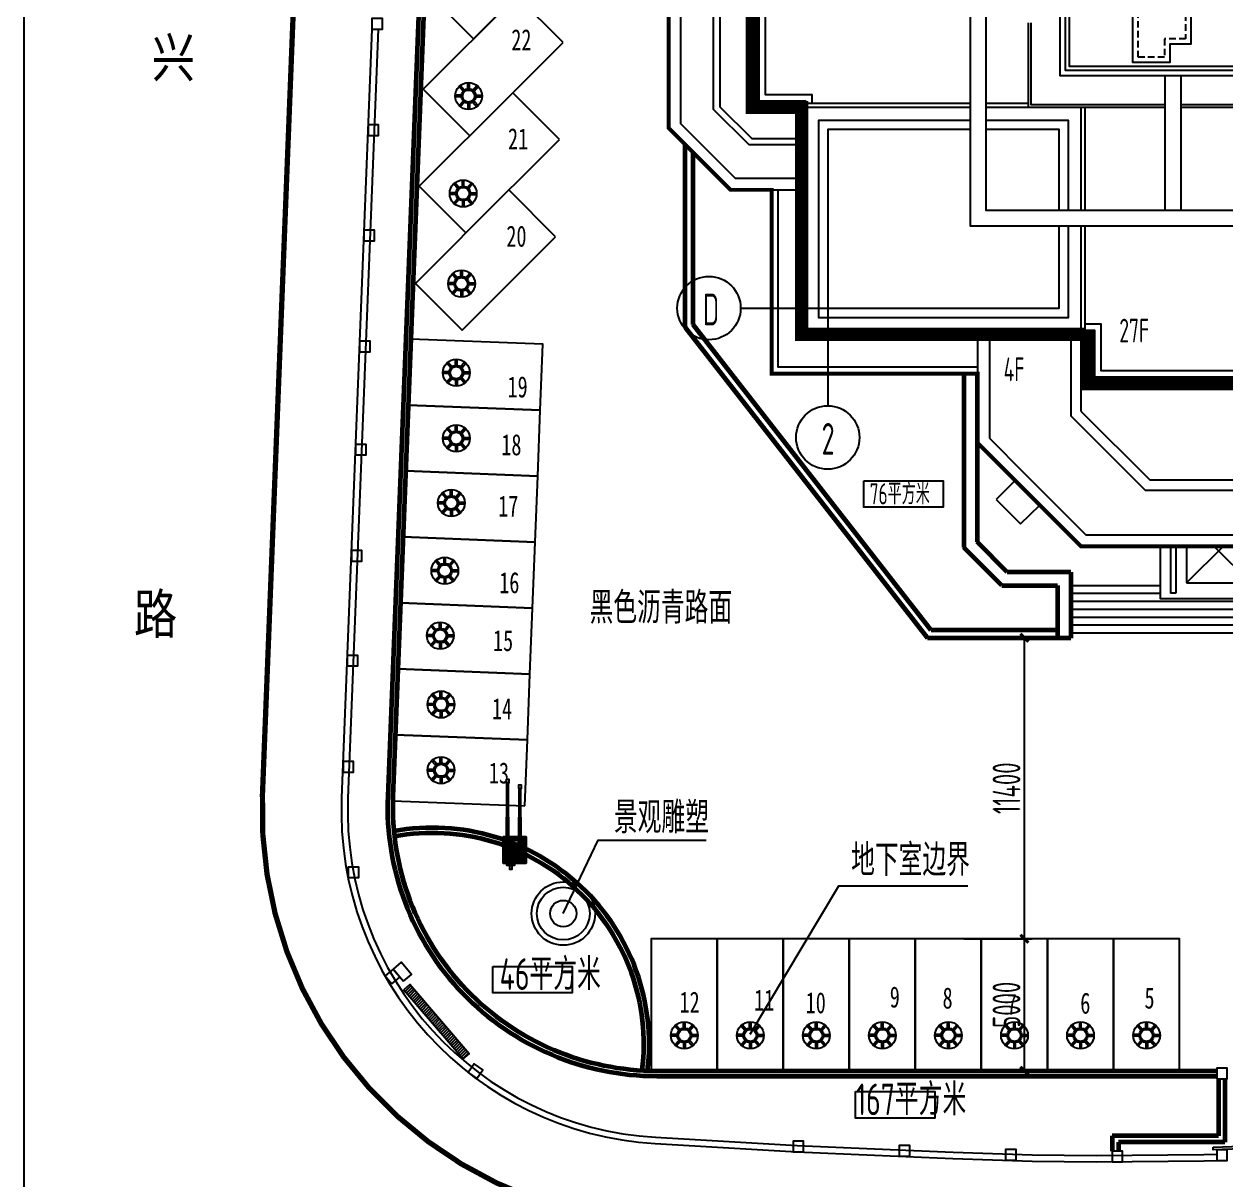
# Model space of a CAD drawing. Header units: millimetres. Extents: x 1618082 to 1961966, y -194823 to 101334.
# Drawn here: x 1618082 to 1663587, y -4 to 43777 of the extents above; entities that cross this region are included whole.
import ezdxf

# ---------------------------------------------------------------- set-up
doc = ezdxf.new("R2010")
doc.units = ezdxf.units.MM
doc.header["$LTSCALE"] = 500
doc.linetypes.add('HIDDEN', pattern=[0.375, 0.25, -0.125])
doc.linetypes.add('HIDDEN2', pattern=[0.1875, 0.125, -0.0625])
doc.layers.get('0').update_dxf_attribs({"color": 8})
doc.layers.get('Defpoints').update_dxf_attribs({"color": 8})
for name, color, linetype in [('1-道路', 8, 'Continuous'), ('1层轴线$0$建-标注', 8, 'Continuous'), ('_print', 8, 'Continuous'), ('hik设备图层', 7, 'Continuous'), ('SPACE', 8, 'Continuous'), ('STAIR', 8, 'Continuous'), ('建-墙', 8, 'Continuous'), ('建-屋面-边缘线', 8, 'Continuous'), ('建-幕墙', 8, 'Continuous'), ('建-文字200', 8, 'Continuous'), ('建-柱', 8, 'Continuous'), ('建-标注200', 8, 'Continuous'), ('我画过的车位号', 1, 'Continuous'), ('电-电力-线槽', 3, 'Continuous'), ('通-图框', 7, 'Continuous')]:
    doc.layers.add(name, color=color, linetype=linetype)
doc.layers.get('通-图框').off()
doc.styles.add('_TCH_SPACE', font='', dxfattribs={"width": 0.8})
doc.styles.add('_TEL_DIM', font='SIMPLEX', dxfattribs={"width": 0.8, "height": 2.5, "bigfont": 'HZTXT'})
doc.styles.add('HZTXT', font='gbenor.shx', dxfattribs={"width": 0.75, "bigfont": 'HZTXT.shx'})
doc.styles.add('XD2008', font='xd-hzs.shx', dxfattribs={"width": 0.7, "bigfont": 'xd-hztxt.shx'})
doc.styles.get('_TCH_SPACE').set_extended_font_data('Microsoft YaHei')
doc.dimstyles.new('XD1000$0', dxfattribs={"dimscale": 300, "dimtxt": 3.5, "dimasz": 1, "dimexe": 1, "dimexo": 2, "dimgap": 0.5, "dimtad": 1, "dimdec": 0, "dimdsep": 46, "dimtxsty": 'XD2008', "dimblk": 'ARCHTICK', "dimcen": 2.5, "dimclrd": 256, "dimclre": 256, "dimclrt": 256, "dimaunit": 1, "dimadec": 0, "dimazin": 0, "dimtfac": 1, "dimtdec": 0, "dimtix": 1, "dimtmove": 0, "dimatfit": 3, "dimfxl": 1, "dimtolj": 1, "dimtzin": 0, "dimarcsym": 0})

# ---------------------------------------------------------------- blocks, each defined once
blk = doc.blocks.new('wwdd')
at = {"layer": 'Defpoints'}
for p, q in [((5680, -5113), (5680, -840)), ((6120, -840), (6120, -4931)), ((6120, -840), (6120, -4931)), ((9600, -3910), (9600, -990)), ((6120, -4931), (7446, -6257)), ((6120, -4931), (7446, -6257)), ((9587, -9020), (5680, -5113)), ((7446, -6257), (9769, -8580)), ((7100, -6533), (6381, -7251)), ((6381, -7251), (7300, -8170)), ((7300, -8170), (8025, -7458)), ((9769, -8580), (28031, -8580)), ((9769, -8580), (28031, -8580)), ((28213, -9020), (9587, -9020))]:
    blk.add_line(p, q, dxfattribs=at)
for points in [[(-990, 25520), (-3683, 25520), (-6020, 23183), (-6020, 6817), (-3683, 4480), (-990, 4480)], [(-990, 25080), (-3501, 25080), (-5580, 23001), (-5580, 6999), (-3501, 4920), (-990, 4920)], [(-990, 25080), (-3501, 25080), (-5580, 23001), (-5580, 6999), (-3501, 4920), (-990, 4920)], [(-990, 6180), (-2979, 6180), (-4320, 7521), (-4320, 22479), (-2979, 23820), (-990, 23820)], [(-990, 23580), (-2879, 23580), (-4080, 22379), (-4080, 7621), (-2879, 6420), (-990, 6420)], [(5680, -2480), (-2120, -2480), (-2120, 4480)], [(5680, -2480), (-2120, -2480), (-2120, 4480)], [(5680, -2240), (-1880, -2240), (-1880, 4480)], [(5680, -2240), (-1880, -2240), (-1880, 4480)], [(9200, -840), (9200, -4076), (12024, -6900), (25776, -6900), (28600, -4076)], [(9600, -3910), (9600, -3910), (12190, -6500), (25610, -6500)]]:
    blk.add_lwpolyline(points, dxfattribs=at)
at = {"layer": '建-墙'}
blk.add_lwpolyline([(13750, 12830), (13750, 10000), (12950, 10000), (12950, 9300), (11550, 9300), (11550, 12080), (10600, 12080), (10600, 12830), (13750, 12830)], dxfattribs=at)
at = {"layer": '建-墙', "linetype": 'HIDDEN', "ltscale": 2}
blk.add_lwpolyline([(13550, 12630), (13550, 10200), (12750, 10200), (12750, 9500), (11750, 9500), (11750, 12280), (10800, 12280), (10800, 12630)], close=True, dxfattribs=at)
at = {"layer": '建-屋面-边缘线'}
for p, q in [((12780, 3700), (12780, 8800)), ((13380, 3700), (13380, 8800))]:
    blk.add_line(p, q, dxfattribs=at)
blk.add_lwpolyline([(29000, 8800), (8800, 8800), (8800, 21200), (29000, 21200)], close=True, dxfattribs=at)
for points in [[(-990, 7600), (-2857, 7600), (-2857, 15000)], [(-2607, 15000), (-2607, 7850), (-840, 7850), (-840, 7750)], [(-2367, 15000), (-2367, 8090), (-600, 8090), (-600, 7750)], [(12780, 7700), (7700, 7700), (7700, 10800)], [(5400, 7750), (-990, 7750), (-990, -990), (9750, -990), (9750, 3100)], [(7600, 7750), (6000, 7750)], [(7600, 7750), (6000, 7750)], [(9750, 3700), (9750, 7600)], [(9750, 3700), (9750, 7600)], [(16660, 7700), (13380, 7700)], [(16660, 7700), (13380, 7700)], [(5400, 7110), (-350, 7110), (-350, -350), (9110, -350), (9110, 3100)], [(9110, 3700), (9110, 7110), (6000, 7110)], [(5400, 6760), (0, 6760), (0, 0), (8760, 0), (8760, 3100)], [(8760, 3700), (8760, 6760), (6000, 6760)], [(8760, 3700), (8760, 6760), (6000, 6760)], [(9750, -600), (10340, -600), (10340, -2367), (27710, -2367), (27710, -600), (28050, -600)], [(9750, -840), (10100, -840), (10100, -2607), (27950, -2607), (27950, -840), (28050, -840)], [(9850, -840), (9850, -2857), (28200, -2857), (28200, -990)]]:
    blk.add_lwpolyline(points, dxfattribs=at)
at = {"layer": '建-屋面-边缘线', "linetype": 'HIDDEN2', "ltscale": 0.3}
for points in [[(5400, 7600), (-840, 7600), (-840, -840), (9600, -840), (9600, 3100)], [(9600, 3700), (9600, 7600), (6000, 7600)]]:
    blk.add_lwpolyline(points, dxfattribs=at)
at = {"layer": '建-幕墙'}
for p, q in [((12980, -9020), (12980, -10800)), ((13180, -9020), (13180, -10800)), ((13580, -9020), (13580, -10400)), ((14980, -9020), (13580, -10400)), ((14615, -9020), (16015, -10400)), ((13580, -10400), (16015, -10400)), ((13180, -10800), (12980, -10800))]:
    blk.add_line(p, q, dxfattribs=at)
blk.add_lwpolyline([(12580, -9020), (12580, -11000), (25220, -11000), (25220, -9020)], dxfattribs=at)
at = {"layer": '建-柱', "const_width": 150}
blk.add_lwpolyline([(-6020, 23183), (-6020, 6817), (-3683, 4480), (-2120, 4480), (-2120, -2480), (5680, -2480), (5680, -5113), (9587, -9020), (28213, -9020)], dxfattribs=at)
at = {"layer": '建-柱'}
for points in [[(5400, 26900), (32400, 26900), (32400, 3100), (5400, 3100)], [(6000, 26300), (31800, 26300), (31800, 3700), (6000, 3700)], [(9000, 21000), (28800, 21000), (28800, 9000), (9000, 9000)], [(9150, 20850), (28650, 20850), (28650, 9150), (9150, 9150)]]:
    blk.add_lwpolyline(points, close=True, dxfattribs=at)
for points in [[(12780, 7600), (7600, 7600), (7600, 10800)], [(16660, 7600), (13380, 7600)], [(16660, 7600), (13380, 7600)]]:
    blk.add_lwpolyline(points, dxfattribs=at)
at = {"layer": '建-标注200'}
blk.add_lwpolyline([(-3297, 0), (0, 0), (0, -3700)], dxfattribs=at)
for centre in [(-4497, 0), (0, -4900)]:
    blk.add_circle(centre, 1200, dxfattribs=at)
at = {"layer": '建-文字200', "style": 'XD2008', "width": 0.7}
for s, p in [('27F', (11040, -1301)), ('4F', (6661, -2770))]:
    blk.add_text(s, height=900, dxfattribs=at).set_placement(p)
at = {"layer": '建-标注200', "style": 'XD2008', "width": 0.7}
for s, p in [('D', (-4727, -651)), ('2', (-230, -5551))]:
    blk.add_text(s, height=1200, dxfattribs=at).set_placement(p)
blk = doc.blocks.new('_ArchTick')
at = {"color": 0, "linetype": 'ByBlock', "const_width": 0.4}
blk.add_lwpolyline([(-0.5, -0.5), (0.5, 0.5)], dxfattribs=at)
blk = doc.blocks.new('*D284')
at = {"layer": '1层轴线$0$建-标注', "lineweight": -2, "transparency": 16777216}
for p, q in [((1653663.53434, 9131.75368), (1656253.90974, 9131.75368)), ((1655953.90974, 4131.75368), (1655953.90974, 9131.75368)), ((1653663.53434, 4131.75368), (1656253.90974, 4131.75368))]:
    blk.add_line(p, q, dxfattribs=at)
at = {"layer": 'Defpoints', "color": 0, "transparency": 16777216}
for p in [(1653063.53434, 9131.75368), (1655953.90974, 9131.75368), (1653063.53434, 4131.75368)]:
    blk.add_point(p, dxfattribs=at)
at = {"layer": '1层轴线$0$建-标注', "lineweight": -2, "transparency": 16777216, "xscale": 300, "yscale": 300, "zscale": 300}
for p, rotation in [((1655953.90974, 9131.75368), 90), ((1655953.90974, 4131.75368), 270)]:
    blk.add_blockref('_ArchTick', p, dxfattribs=dict(at, rotation=rotation))
at = {"layer": '1层轴线$0$建-标注', "transparency": 16777216, "insert": (1655278.90974, 6631.75368), "char_height": 1050, "attachment_point": 5, "rotation": 90, "style": 'XD2008'}
blk.add_mtext('\\A1;5000', dxfattribs=at)
blk = doc.blocks.new('*D292')
at = {"layer": '1层轴线$0$建-标注', "lineweight": -2, "transparency": 16777216}
for p, q in [((1653663.53434, 20531.75368), (1656253.90974, 20531.75368)), ((1655953.90974, 9131.75368), (1655953.90974, 20531.75368)), ((1653663.53434, 9131.75368), (1656253.90974, 9131.75368))]:
    blk.add_line(p, q, dxfattribs=at)
at = {"layer": 'Defpoints', "color": 0, "transparency": 16777216}
for p in [(1653063.53434, 20531.75368), (1655953.90974, 20531.75368), (1653063.53434, 9131.75368)]:
    blk.add_point(p, dxfattribs=at)
at = {"layer": '1层轴线$0$建-标注', "lineweight": -2, "transparency": 16777216, "xscale": 300, "yscale": 300, "zscale": 300}
for p, rotation in [((1655953.90974, 20531.75368), 90), ((1655953.90974, 9131.75368), 270)]:
    blk.add_blockref('_ArchTick', p, dxfattribs=dict(at, rotation=rotation))
at = {"layer": '1层轴线$0$建-标注', "transparency": 16777216, "insert": (1655278.90974, 14831.75368), "char_height": 1050, "attachment_point": 5, "rotation": 90, "style": 'XD2008'}
blk.add_mtext('\\A1;11400', dxfattribs=at)
blk = doc.blocks.new('150图框')
at = {"layer": '_print'}
blk.add_lwpolyline([(89100, 126000), (89100, 0), (0, 0), (0, 126000)], close=True, dxfattribs=at)
blk = doc.blocks.new('地磁探测器')
at = {"layer": 'hik设备图层'}
for p, q in [((-5, 46.2), (-5, 85)), ((5.2, 46.2), (5.2, 85)), ((-46.2, 5), (-85, 5)), ((-34.5, 31.2), (-60.2, 60.2)), ((-26.9, 37.9), (-52.6, 66.9)), ((26.9, 37.9), (52.6, 66.9)), ((34.5, 31.2), (60.2, 60.2)), ((46.2, 5), (85, 5)), ((-46.2, -5.2), (-85, -5.2)), ((-34.4, -31.3), (-60.1, -60.3)), ((-26.7, -38.1), (-52.5, -67.1)), ((-5, -46.2), (-5, -85)), ((5.2, -46.2), (5.2, -85)), ((26.7, -38.1), (52.5, -67.1)), ((34.4, -31.3), (60.1, -60.3)), ((46.2, -5.2), (85, -5.2))]:
    blk.add_line(p, q, dxfattribs=at)
for radius in [85, 46.5, 46.5, 46.5, 38.1]:
    blk.add_circle((0, 0), radius, dxfattribs=at)
blk = doc.blocks.new('地磁管理器')
at = {"layer": 'hik设备图层'}
for p, q in [((8.5, 187), (8.5, -3)), ((18.7, 187), (18.7, -3)), ((30.1, 187), (30.1, -3)), ((40.3, 187), (40.3, -3)), ((51.8, 187), (51.8, -3)), ((62, 187), (62, 159.9)), ((73.4, 187), (73.4, 159.9)), ((83.6, 187), (83.6, 159.9)), ((95.1, 187), (95.1, 159.9)), ((105.3, 187), (105.3, -3)), ((116.7, 187), (116.7, -3)), ((126.9, 187), (126.9, -3)), ((138.4, 187), (138.4, -3)), ((148.6, 187), (148.6, -3)), ((62, 137.1), (62, -3)), ((73.4, 137.1), (73.4, -3)), ((83.6, 137.1), (83.6, -3)), ((95.1, 137.1), (95.1, -3))]:
    blk.add_line(p, q, dxfattribs=at)
for points in [[(19.5, 562.8), (40.7, 562.8), (40.7, 585.8), (19.5, 585.8)], [(22.9, 187), (37.3, 187), (37.3, 562.8), (22.9, 562.8)], [(106.1, 522.6), (127.3, 522.6), (127.3, 545.6), (106.1, 545.6)], [(109.5, 187), (123.9, 187), (123.9, 522.6), (109.5, 522.6)], [(37.3, 292.3), (22.9, 292.3), (22.9, 322.8), (37.3, 322.8)], [(37.3, 229.9), (22.9, 229.9), (22.9, 292.3), (37.3, 292.3)], [(123.9, 292.3), (109.5, 292.3), (109.5, 322.8), (123.9, 322.8)], [(123.9, 229.9), (109.5, 229.9), (109.5, 292.3), (123.9, 292.3)], [(37.3, 187), (22.9, 187), (22.9, 229.9), (37.3, 229.9)], [(123.9, 187), (109.5, 187), (109.5, 229.9), (123.9, 229.9)], [(51.8, 159.9), (105.3, 159.9), (105.3, 137.1), (51.8, 137.1)], [(25.4, -3), (80, -3), (80, -17.3), (25.4, -17.3)], [(46.1, -17.3), (61.1, -17.3), (61.1, -44.4), (46.1, -44.4)]]:
    blk.add_lwpolyline(points, close=True, dxfattribs=at)
blk.add_lwpolyline([(3, 187), (157, 187, -0.414214), (160, 184), (160, 0, -0.414214), (157, -3), (3, -3, -0.414214), (0, 0), (0, 184, -0.414214)], format="xyb", close=True, dxfattribs=at)
at = {"insert": (57.8, 152.9), "char_height": 7, "attachment_point": 1, "style": '_TEL_DIM'}
blk.add_mtext_dynamic_manual_height_columns('{\\fSimSun|b0|i0|c134|p2;\\C1;地磁管理器}', width=84.294, gutter_width=17.5, heights=[0], dxfattribs=at)

msp = doc.modelspace()

# ---------------------------------------------------------------- hatches: boundary and pattern name
at = {"layer": '电-电力-线槽'}
h = msp.add_hatch(dxfattribs=at)
h.set_pattern_fill('ANSI31', color=256, scale=25)
h.set_pattern_definition([(45, (-495149.39, -115798.22), (-56.1266008, 56.1266008), [])])
h.paths.add_polyline_path([(1632459.4, 7201.7), (1634711.3, 4580.1), (1634938.8, 4775.5), (1632687, 7397.2)])

# ---------------------------------------------------------------- linework, layer by layer
at = {"const_width": 500}
msp.add_lwpolyline([(1658260.1, 32026.2), (1647520.1, 32026.2), (1647520.1, 40616.2), (1645653.1, 40616.2), (1645653.1, 55416.2), (1647520.1, 55416.2), (1647520.1, 64006.2), (1658360.1, 64006.2), (1658360.1, 65873.2), (1676710.1, 65873.2), (1676710.1, 64006.2), (1687300.1, 64006.2), (1687300.1, 55416.2), (1689167.1, 55416.2), (1689167.1, 40616.2), (1687300.1, 40616.2), (1687300.1, 32026.2), (1676710.1, 32026.2), (1676710.1, 30159.2), (1658360.1, 30159.2), (1658360.1, 32176.2)], dxfattribs=at)
at = {"layer": '1-道路', "linetype": 'Continuous', "lineweight": 60}
for p, q in [((1643114.4, 32282.3), (1643114.4, 39209)), ((1643410.1, 32391), (1643410.1, 38913.4)), ((1652429.4, 20816.2), (1643410.1, 32391)), ((1643114.4, 32282.3), (1652282.8, 20516.2)), ((1653661.6, 30536.2), (1653661.6, 23953.5)), ((1654161.6, 30536.2), (1654161.6, 24160.6)), ((1655305.9, 23016.2), (1654161.6, 24160.6)), ((1655098.8, 22516.2), (1653661.6, 23953.5)), ((1657710.1, 23016.2), (1655305.9, 23016.2)), ((1657710.1, 23016.2), (1657710.1, 20516.2)), ((1655098.8, 22516.2), (1657210.1, 22516.2)), ((1657210.1, 22516.2), (1657210.1, 20516.2)), ((1657210.1, 20516.2), (1652282.8, 20516.2)), ((1657210.1, 20816.2), (1652429.4, 20816.2)), ((1657710.1, 20516.2), (1657210.1, 20516.2)), ((1663298.8, 3831.8), (1663298.8, 1671.8)), ((1663538.8, 3831.8), (1663538.8, 1431.8)), ((1663298.8, 1671.8), (1659276.5, 1671.8)), ((1659276.5, 1671.8), (1659276.5, 1086.2)), ((1663538.8, 1431.8), (1659516.5, 1431.8)), ((1659516.5, 1431.8), (1659516.5, 1086.2))]:
    msp.add_line(p, q, dxfattribs=at)
at = {"layer": '1-道路', "linetype": 'Continuous'}
msp.add_line((1657710.1, 20516.2), (1657210.1, 20516.2), dxfattribs=at)
at = {"layer": '1-道路', "linetype": 'Continuous', "lineweight": 60}
for points in [[(1633743.2, 62712.5), (1631849.6, 14532.3, 0.4257664), (1642041.8, 3931.8), (1663236.1, 3931.8)], [(1633943.1, 62704.7), (1632049.5, 14524.5, 0.4257664), (1642041.8, 4131.8), (1663236.1, 4131.8)]]:
    msp.add_lwpolyline(points, format="xyb", dxfattribs=at)
at = {"layer": '1-道路'}
for points in [[(1638632.7, 46753.7), (1636865, 48521.4), (1633329.4, 44985.9), (1635097.2, 43218.1)], [(1638491.3, 43076.7), (1636723.5, 44844.5), (1633188, 41308.9), (1634955.8, 39541.2)], [(1638349.9, 39399.8), (1636582.1, 41167.5), (1633046.6, 37632), (1634814.4, 35864.2)], [(1638208.5, 35722.8), (1636440.7, 37490.6), (1632905.2, 33955), (1634672.9, 32187.3)], [(1637628.2, 29150.7), (1637726.4, 31648.8), (1632730.2, 31845.2), (1632632, 29347.1)], [(1637530, 26652.7), (1637628.2, 29150.7), (1632632, 29347.1), (1632533.9, 26849)], [(1637431.8, 24154.6), (1637530, 26652.7), (1632533.9, 26849), (1632435.7, 24351)], [(1649876.5, 26473.3), (1652876.5, 26473.3), (1652876.5, 25473.3), (1649876.5, 25473.3)], [(1637333.6, 21656.5), (1637431.8, 24154.6), (1632435.7, 24351), (1632337.5, 21852.9)], [(1637235.5, 19158.4), (1637333.6, 21656.5), (1632337.5, 21852.9), (1632239.3, 19354.8)], [(1637137.3, 16660.4), (1637235.5, 19158.4), (1632239.3, 19354.8), (1632141.1, 16856.7)], [(1637039.1, 14162.3), (1637137.3, 16660.4), (1632141.1, 16856.7), (1632043, 14358.7)], [(1641825.6, 4131.8), (1644325.6, 4131.8), (1644325.6, 9131.8), (1641825.6, 9131.8)], [(1644325.6, 4131.8), (1646825.6, 4131.8), (1646825.6, 9131.8), (1644325.6, 9131.8)], [(1646825.6, 4131.8), (1649325.6, 4131.8), (1649325.6, 9131.8), (1646825.6, 9131.8)], [(1649325.6, 4131.8), (1651825.6, 4131.8), (1651825.6, 9131.8), (1649325.6, 9131.8)], [(1651825.6, 4131.8), (1654325.6, 4131.8), (1654325.6, 9131.8), (1651825.6, 9131.8)], [(1654325.6, 4131.8), (1656825.6, 4131.8), (1656825.6, 9131.8), (1654325.6, 9131.8)], [(1656825.6, 4131.8), (1659325.6, 4131.8), (1659325.6, 9131.8), (1656825.6, 9131.8)], [(1659325.6, 4131.8), (1661825.6, 4131.8), (1661825.6, 9131.8), (1659325.6, 9131.8)], [(1635829.4, 8083.7), (1638829.4, 8083.7), (1638829.4, 7083.7), (1635829.4, 7083.7)], [(1649567, 3340.8), (1652567, 3340.8), (1652567, 2340.8), (1649567, 2340.8)], [(1663096.8, 1240.8), (1668093.8, 1415.3), (1668097.2, 1315.4), (1663100.3, 1140.9)]]:
    msp.add_lwpolyline(points, close=True, dxfattribs=at)
for radius in [1200, 1000, 500]:
    msp.add_circle((1638499.2, 10085.1), radius, dxfattribs=at)
at = {"layer": '1-道路', "linetype": 'Continuous', "lineweight": 60}
for radius, start, end in [(8200, 353.01389, 100.28805), (8000, 352.90399, 100.39796)]:
    msp.add_arc((1633549.4, 5135.3), radius, start, end, dxfattribs=at)
at = {"layer": 'STAIR'}
for p, q in [((1657710.1, 22516.2), (1661090.1, 22516.2)), ((1657710.1, 22216.2), (1661090.1, 22216.2)), ((1657710.1, 21916.2), (1677110.1, 21916.2)), ((1657710.1, 21616.2), (1677110.1, 21616.2)), ((1657710.1, 21316.2), (1677110.1, 21316.2)), ((1657710.1, 21016.2), (1677110.1, 21016.2)), ((1657710.1, 20716.2), (1677110.1, 20716.2))]:
    msp.add_line(p, q, dxfattribs=at)
at = {"layer": '建-墙', "ltscale": 2000}
for points in [[(1631250, 43581.7), (1631650, 43581.7), (1631650, 43981.7), (1631250, 43981.7)], [(1631107.6, 39559.3), (1631507.6, 39559.3), (1631507.6, 39959.3), (1631107.6, 39959.3)], [(1630950.6, 35563.8), (1631350.6, 35563.8), (1631350.6, 35963.8), (1630950.6, 35963.8)], [(1630785.4, 31361.5), (1631185.4, 31361.5), (1631185.4, 31761.5), (1630785.4, 31761.5)], [(1630632, 27456.7), (1631032, 27456.7), (1631032, 27856.7), (1630632, 27856.7)], [(1630473.8, 23433.4), (1630873.8, 23433.4), (1630873.8, 23833.4), (1630473.8, 23833.4)], [(1630317.8, 19462.6), (1630717.8, 19462.6), (1630717.8, 19862.6), (1630317.8, 19862.6)], [(1630159.8, 15442.4), (1630559.8, 15442.4), (1630559.8, 15842.4), (1630159.8, 15842.4)], [(1630351.8, 11447.5), (1630751.8, 11447.5), (1630751.8, 11847.5), (1630351.8, 11847.5)], [(1632008.5, 7419.7), (1632314.9, 7676.9), (1632057.8, 7983.3), (1631751.3, 7726.2)], [(1635221.9, 3840.2), (1635451.3, 4167.9), (1635123.7, 4397.3), (1634894.3, 4069.6)], [(1663236.1, 3831.8), (1663636.1, 3831.8), (1663636.1, 4231.8), (1663236.1, 4231.8)], [(1647198.5, 1066.7), (1647598.5, 1066.7), (1647598.5, 1466.7), (1647198.5, 1466.7)], [(1651220.6, 900.6), (1651620.6, 900.6), (1651620.6, 1300.6), (1651220.6, 1300.6)], [(1655240.9, 746.1), (1655640.9, 746.1), (1655640.9, 1146.1), (1655240.9, 1146.1)], [(1659276.5, 686.2), (1659676.5, 686.2), (1659676.5, 1086.2), (1659276.5, 1086.2)], [(1663236.1, 731.8), (1663636.1, 731.8), (1663636.1, 1131.8), (1663236.1, 1131.8)]]:
    msp.add_lwpolyline(points, close=True, dxfattribs=at)
at = {"layer": '建-墙'}
for points in [[(1631250, 43581.7), (1630105.9, 14471, 0.4085624), (1641980.6, 1372.9), (1647339.6, 1058.4), (1650276.6, 941.5), (1653246.1, 812.9), (1656245.9, 712.4), (1658677.6, 680.4), (1662758.5, 719.4), (1663236.1, 731.8)], [(1631490.2, 43581.7), (1630345.7, 14461.6, 0.4085624), (1641994.7, 1612.5), (1647351.4, 1298.1), (1650286.6, 1181.3), (1653255.4, 1052.7), (1656251.5, 952.4), (1658678, 920.5), (1662754.2, 959.4), (1663235.9, 971.8)]]:
    msp.add_lwpolyline(points, format="xyb", dxfattribs=at)
at = {"layer": '建-文字200', "const_width": 200}
msp.add_lwpolyline([(1696035.1, 179), (1696035.1, 3676.4), (1699679.1, 24017.1), (1699866.9, 33539.1), (1695063.5, 64630.5), (1696399.9, 67078.4), (1701430.9, 68224.3), (1703530.9, 69954.7), (1703825.8, 74168.8), (1700779.2, 88792.5), (1629365, 72010), (1627108.2, 14588.8, 0.4085624), (1641804.9, -1621.9, 0.0513228), (1696035.1, 179)], format="xyb", dxfattribs=at)
at = {"layer": '建-文字200'}
for points in [[(1638499.2, 10085.1), (1639821, 12860.1), (1643905.2, 12860.1)], [(1645567.6, 5516.2), (1648935.5, 11131.5), (1653811.9, 11131.5)]]:
    msp.add_lwpolyline(points, dxfattribs=at)
at = {"layer": '电-电力-线槽'}
for points in [[(1632443.4, 7523.6), (1632749.8, 7780.8), (1632364.2, 8240.4), (1632057.8, 7983.3)], [(1632459.4, 7201.7), (1634711.3, 4580.1), (1634938.8, 4775.5), (1632687, 7397.2)]]:
    msp.add_lwpolyline(points, close=True, dxfattribs=at)

# ---------------------------------------------------------------- block references
msp.add_blockref('wwdd', (1648510.1, 33016.2))
for name, p, xscale, yscale, zscale in [('地磁探测器', (1634912.2, 41047.2), 6, 6, 6), ('地磁探测器', (1634706.7, 37357.4), 6, 6, 6), ('地磁探测器', (1634645.6, 33941.8), 6, 6, 6), ('地磁探测器', (1634446.2, 30573.2), 6, 6, 6), ('地磁探测器', (1634446.2, 28084.1), 6, 6, 6), ('地磁探测器', (1634257.4, 25635.5), 6, 6, 6), ('地磁探测器', (1634013.2, 23069.3), 6, 6, 6), ('地磁探测器', (1633838.6, 20613.6), 6, 6, 6), ('地磁探测器', (1633870.8, 18004.2), 6, 6, 6), ('地磁探测器', (1633870.8, 15513.7), 6, 6, 6), ('地磁管理器', (1636224.3, 11998.1), 5.4, 5.4, 5.4), ('地磁探测器', (1643080.5, 5471.7), 6, 6, 6), ('地磁探测器', (1645580.5, 5471.7), 6, 6, 6), ('地磁探测器', (1648080.5, 5471.7), 6, 6, 6), ('地磁探测器', (1650580.5, 5471.7), 6, 6, 6), ('地磁探测器', (1653080.5, 5471.7), 6, 6, 6), ('地磁探测器', (1655580.5, 5471.7), 6, 6, 6), ('地磁探测器', (1658080.5, 5471.7), 6, 6, 6), ('地磁探测器', (1660580.5, 5471.7), 6, 6, 6)]:
    msp.add_blockref(name, p, dxfattribs=dict(xscale=xscale, yscale=yscale, zscale=zscale))
at = {"layer": '通-图框', "color": 1}
msp.add_blockref('150图框', (1618081.7, -24665.7), dxfattribs=at)

# ---------------------------------------------------------------- texts
at = {"layer": 'SPACE', "style": '_TCH_SPACE', "width": 0.8}
for s, p in [('兴', (1622920.1, 41756.9)), ('路', (1622243, 20687.6))]:
    msp.add_text(s, height=1500, dxfattribs=at).set_placement(p)
at = {"layer": '建-文字200'}
for s, height, style, width, p in [('76平方米', 800, 'XD2008', 0.7, (1650099.3, 25582.2)), ('黑色沥青路面', 1200, 'HZTXT', 0.75, (1639491.8, 21067.9)), ('景观雕塑', 1200, 'HZTXT', 0.75, (1640412.9, 13125.3)), ('地下室边界', 1200, 'HZTXT', 0.75, (1649396.3, 11512.5)), ('46平方米', 1200, 'HZTXT', 0.75, (1636089.7, 7192.6)), ('167平方米', 1200, 'HZTXT', 0.75, (1649578.2, 2449.7))]:
    msp.add_text(s, height=height, dxfattribs=dict(at, style=style, width=width)).set_placement(p)
at = {"layer": '我画过的车位号', "char_height": 800, "attachment_point": 1, "style": 'XD2008'}
for s, insert in [('{\\fFangSong|b0|i0|c134|p49;22}', (1636530.9, 43580.4)), ('{\\fFangSong|b0|i0|c134|p49;21}', (1636405.8, 39829.7)), ('{\\fFangSong|b0|i0|c134|p49;20}', (1636343.2, 36141.4)), ('{\\fFangSong|b0|i0|c134|p49;19}', (1636387.4, 30436.9)), ('{\\fFangSong|b0|i0|c134|p49;18}', (1636152.2, 28243.4)), ('{\\fFangSong|b0|i0|c134|p49;17}', (1636034.3, 25918.8)), ('{\\fFangSong|b0|i0|c134|p49;16}', (1636073.5, 23020.3)), ('{\\fFangSong|b0|i0|c134|p49;15}', (1635838.2, 20826.9)), ('{\\fFangSong|b0|i0|c134|p49;14}', (1635799, 18241.7)), ('{\\fFangSong|b0|i0|c134|p49;13}', (1635681.4, 15813.3)), ('{\\fFangSong|b0|i0|c134|p49;9}', (1650858.3, 7327.7)), ('{\\fFangSong|b0|i0|c134|p49;12}', (1642899.1, 7131.9)), ('{\\fFangSong|b0|i0|c134|p49;11}', (1645722.1, 7210.2)), ('{\\fFangSong|b0|i0|c134|p49;10}', (1647675, 7108.7)), ('{\\fFangSong|b0|i0|c134|p49;8}', (1652857.9, 7288.6)), ('{\\fFangSong|b0|i0|c134|p49;7}', (1655288.7, 7053.6)), ('{\\fFangSong|b0|i0|c134|p49;6}', (1658072.5, 7092.7)), ('{\\fFangSong|b0|i0|c134|p49;5}', (1660503.3, 7288.6))]:
    msp.add_mtext_dynamic_manual_height_columns(s, width=2753.298, gutter_width=1500, heights=[0], dxfattribs=dict(at, insert=insert))

# ---------------------------------------------------------------- dimensions: what is measured, and where the dimension line sits
at = {"layer": '1层轴线$0$建-标注'}
for base, p1, p2, picture, middle in [((1655953.9, 20531.8), (1653063.5, 9131.8), (1653063.5, 20531.8), '*D292', (1655278.9, 14831.8)), ((1655953.9, 9131.8), (1653063.5, 4131.8), (1653063.5, 9131.8), '*D284', (1655278.9, 6631.8))]:
    dim = msp.add_linear_dim(base=base, p1=p1, p2=p2, angle=270, dimstyle='XD1000$0', dxfattribs=at)
    dim.commit()
    dim.dimension.update_dxf_attribs({"geometry": picture, "text_midpoint": middle})

doc.saveas('drawing.dxf')
